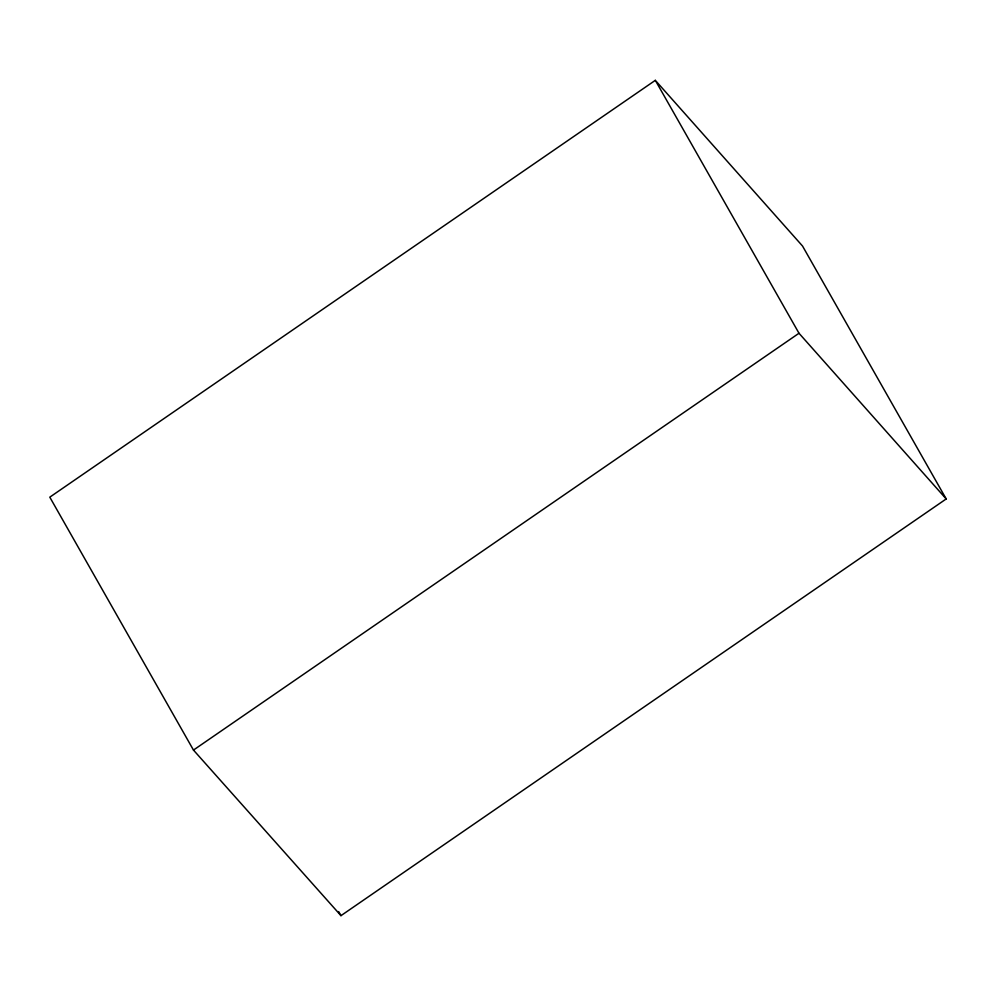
<?xml version="1.0" encoding="UTF-8"?>
<svg xmlns="http://www.w3.org/2000/svg" width="996" height="996" viewBox="0 0 996 996"><rect width="100%" height="100%" fill="white"/><g stroke="black" fill="none" stroke-linecap="round" stroke-linejoin="round"><path stroke-width="1.49" d="M655.318 80.34L49.8 497.166L193.473 750.075L340.968 915.66L946.2 498.946L802.527 246.037L655.318 80.34L798.991 333.249L946.2 498.946M193.473 750.075L798.991 333.249M338.665 911.601L340.968 915.66"/></g></svg>
